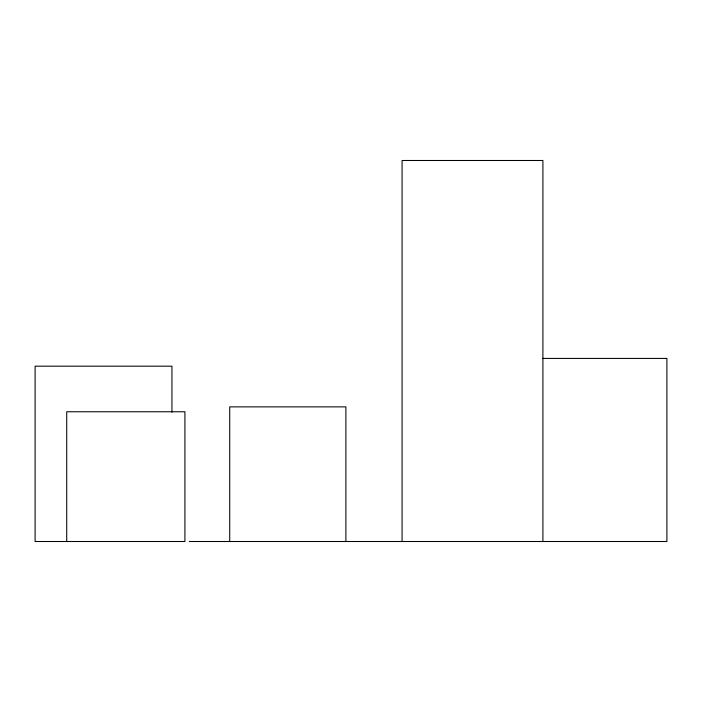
<?xml version="1.0" encoding="UTF-8"?>
<svg xmlns="http://www.w3.org/2000/svg" width="702" height="702" viewBox="0 0 702 702"><rect width="100%" height="100%" fill="white"/><g stroke="black" fill="none" stroke-linecap="round" stroke-linejoin="round"><path stroke-width="1.05" d="M542.646 358.424L666.9 358.424L666.9 541.505L189.312 541.505M542.909 541.505L542.909 160.495L402.079 160.495L402.079 541.505M345.884 541.505L345.884 406.87L229.712 406.87L229.712 541.505M171.946 412.206L171.946 366.181L35.1 366.181L35.1 541.505L184.916 541.505L184.916 411.758L66.716 411.758L66.716 541.505"/></g></svg>
